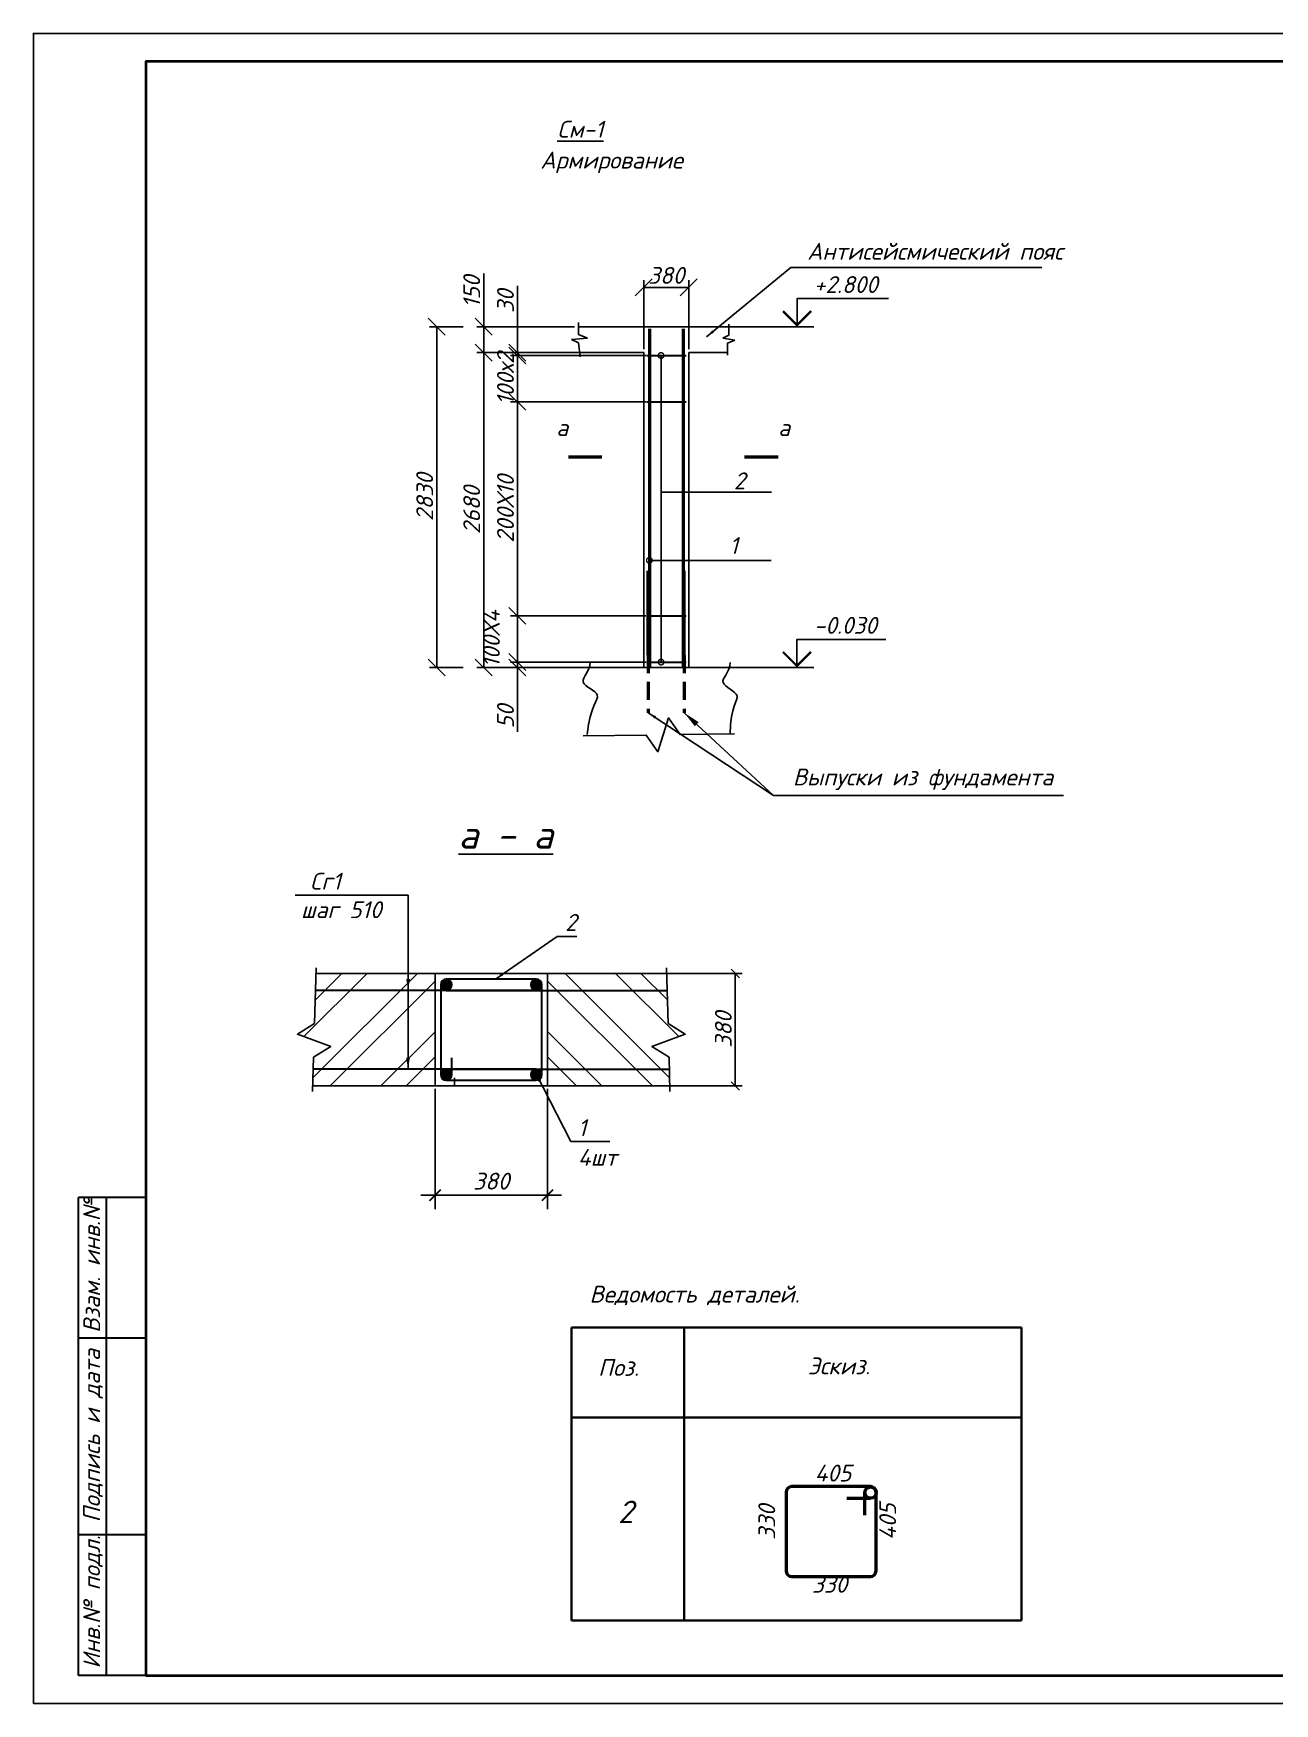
# Model space of a CAD drawing. Extents: x 108150 to 142535, y -18867 to -9422.
# Drawn here: x 136356.3 to 136577, y -16848.3 to -16551.3 of the extents above; entities that cross this region are included whole.
import ezdxf
from ezdxf.enums import TextEntityAlignment as Align

# ---------------------------------------------------------------- set-up
doc = ezdxf.new("R2010")
doc.units = 0
doc.header["$MEASUREMENT"] = 0
doc.header["$PDMODE"] = 32
doc.header["$PDSIZE"] = 0.6
doc.linetypes.add('НЕВИДИМАЯ2', pattern=[4.7625, 3.175, -1.5875])
doc.layers.add('Текст', color=2, linetype='Continuous', lineweight=15)
doc.styles.add('standard 1', font='txt.shx', dxfattribs={"width": 0.7})
doc.styles.add('ГОСТ -3', font='isocpeui.ttf', dxfattribs={"height": 3})
doc.styles.add('ГОСТ2.5', font='isocpeur.ttf', dxfattribs={"oblique": 15, "height": 2.5})
doc.styles.add('ГОСТ3', font='isocpeur.ttf', dxfattribs={"oblique": 15, "height": 3})
doc.styles.add('ГОСТ3.5', font='isocpeur.ttf', dxfattribs={"oblique": 15, "height": 3.5})
doc.dimstyles.new('100', dxfattribs={"dimtxt": 3.5, "dimasz": 2, "dimexe": 2.5, "dimexo": 0.5, "dimgap": 1, "dimtad": 1, "dimdec": 0, "dimlfac": 100, "dimtxsty": 'ГОСТ3.5', "dimblk": 'ARCHTICK', "dimcen": 2.5, "dimdle": 2.5, "dimclrd": 256, "dimclre": 256, "dimclrt": 2, "dimadec": 3, "dimazin": 0, "dimtfac": 1, "dimtdec": 0, "dimtmove": 1, "dimatfit": 3, "dimldrblk": 'DOTSMALL', "dimfxl": 1, "dimlwd": -1, "dimlwe": -1, "dimarcsym": 0})
doc.dimstyles.new('Копия М100', dxfattribs={"dimtxt": 2, "dimasz": 1.5, "dimexe": 1.25, "dimexo": 0.625, "dimtad": 1, "dimdec": 3, "dimlfac": 100, "dimtxsty": 'standard 1', "dimblk": 'OBLIQUE', "dimcen": 2.5, "dimadec": 0, "dimazin": 0, "dimtfac": 1, "dimtdec": 3, "dimtmove": 0, "dimatfit": 3, "dimfxl": 1.25, "dimlwd": -1, "dimlwe": -1, "dimarcsym": 0})
doc.dimstyles.new('Копия М100-А', dxfattribs={"dimtxt": 3, "dimasz": 2, "dimexe": 3, "dimexo": 1, "dimgap": 2, "dimtad": 1, "dimdec": 0, "dimlfac": 100, "dimdsep": 46, "dimtxsty": 'ГОСТ3', "dimblk": 'OBLIQUE', "dimcen": 2.5, "dimdle": 2, "dimclrd": 256, "dimclre": 256, "dimclrt": 256, "dimadec": 0, "dimazin": 0, "dimtfac": 1, "dimtdec": 0, "dimtmove": 1, "dimatfit": 3, "dimfxl": 1, "dimlwd": -1, "dimlwe": -1, "dimarcsym": 0})
doc.dimstyles.new('М 20', dxfattribs={"dimtxt": 2.5, "dimasz": 1.5, "dimexe": 1.25, "dimexo": 0.625, "dimtad": 1, "dimdec": 1, "dimlfac": 20, "dimtxsty": 'ГОСТ2.5', "dimblk": 'OBLIQUE', "dimcen": 2.5, "dimclrd": 256, "dimclre": 256, "dimclrt": 256, "dimadec": 0, "dimazin": 0, "dimtfac": 1, "dimtdec": 1, "dimtmove": 0, "dimatfit": 3, "dimfxl": 1.25, "dimlwd": -1, "dimlwe": -1, "dimarcsym": 0})
doc.dimstyles.new('М50', dxfattribs={"dimtxt": 3, "dimasz": 3, "dimexe": 1.25, "dimexo": 0.625, "dimtad": 1, "dimdec": 1, "dimlfac": 50, "dimtxsty": 'ГОСТ3', "dimblk": 'OBLIQUE', "dimcen": 2.5, "dimclrd": 256, "dimclre": 256, "dimclrt": 256, "dimadec": 0, "dimazin": 0, "dimtfac": 1, "dimtdec": 1, "dimtmove": 0, "dimatfit": 3, "dimfxl": 1, "dimlwd": -1, "dimlwe": -1, "dimarcsym": 0})

# ---------------------------------------------------------------- blocks, each defined once
blk = doc.blocks.new('_Oblique')
at = {"color": 0, "linetype": 'ByBlock', "lineweight": -2}
blk.add_line((-0.5, -0.5), (0.5, 0.5), dxfattribs=at)
blk = doc.blocks.new('_ArchTick')
at = {"color": 0, "linetype": 'ByBlock', "const_width": 0.15}
blk.add_lwpolyline([(-0.5, -0.5), (0.5, 0.5)], dxfattribs=at)
blk = doc.blocks.new('_DotSmall')
at = {"color": 0, "linetype": 'ByBlock', "lineweight": 15, "const_width": 0.5}
blk.add_lwpolyline([(-0.0625, 0, 1), (0.0625, 0, 1)], format="xyb", close=True, dxfattribs=at)
blk = doc.blocks.new('*D2880')
at = {"transparency": 16777216}
for p, q in [((136464.24, -16608.1), (136435.16, -16608.1)), ((136436.41, -16664.1), (136436.41, -16608.1)), ((136464.24, -16664.1), (136435.16, -16664.1))]:
    blk.add_line(p, q, dxfattribs=at)
at = {"layer": 'Defpoints', "color": 0, "lineweight": 0, "transparency": 16777216}
for p in [(136436.41, -16608.1), (136464.86, -16608.1), (136464.86, -16664.1)]:
    blk.add_point(p, dxfattribs=at)
at = {"transparency": 16777216, "xscale": 3, "yscale": 3, "zscale": 3}
for p, rotation in [((136436.41, -16608.1), 90), ((136436.41, -16664.1), 270)]:
    blk.add_blockref('_Oblique', p, dxfattribs=dict(at, rotation=rotation))
at = {"lineweight": 25, "transparency": 16777216, "insert": (136434.28, -16636.1), "char_height": 3, "attachment_point": 5, "rotation": 90, "style": 'ГОСТ -3'}
blk.add_mtext('2680', dxfattribs=at)
blk = doc.blocks.new('*D2881')
at = {"transparency": 16777216}
for p, q in [((136442.4, -16663.13), (136442.4, -16660.13)), ((136465.24, -16663.13), (136441.15, -16663.13)), ((136465.24, -16664.1), (136441.15, -16664.1)), ((136442.4, -16663.13), (136442.4, -16664.1)), ((136442.4, -16664.1), (136442.4, -16675.54))]:
    blk.add_line(p, q, dxfattribs=at)
at = {"layer": 'Defpoints', "color": 0, "lineweight": 0, "transparency": 16777216}
for p in [(136442.4, -16664.1), (136465.86, -16663.13), (136465.86, -16664.1)]:
    blk.add_point(p, dxfattribs=at)
at = {"transparency": 16777216, "xscale": 3, "yscale": 3, "zscale": 3}
for p, rotation in [((136442.4, -16663.13), 270), ((136442.4, -16664.1), 90)]:
    blk.add_blockref('_Oblique', p, dxfattribs=dict(at, rotation=rotation))
at = {"lineweight": 25, "transparency": 16777216, "insert": (136440.28, -16672.82), "char_height": 3, "attachment_point": 5, "rotation": 90, "style": 'ГОСТ -3'}
blk.add_mtext('50', dxfattribs=at)
blk = doc.blocks.new('*D2882')
at = {"transparency": 16777216}
for p, q in [((136465.24, -16654.9), (136441.15, -16654.9)), ((136442.4, -16663.13), (136442.4, -16654.9)), ((136465.24, -16663.13), (136441.15, -16663.13))]:
    blk.add_line(p, q, dxfattribs=at)
at = {"layer": 'Defpoints', "color": 0, "lineweight": 0, "transparency": 16777216}
for p in [(136442.4, -16654.9), (136465.86, -16654.9), (136465.86, -16663.13)]:
    blk.add_point(p, dxfattribs=at)
at = {"transparency": 16777216, "xscale": 3, "yscale": 3, "zscale": 3}
for p, rotation in [((136442.4, -16654.9), 90), ((136442.4, -16663.13), 270)]:
    blk.add_blockref('_Oblique', p, dxfattribs=dict(at, rotation=rotation))
at = {"lineweight": 25, "transparency": 16777216, "insert": (136440.28, -16659.02), "char_height": 3, "attachment_point": 5, "rotation": 90, "style": 'ГОСТ -3'}
blk.add_mtext('100Х4^M\\P', dxfattribs=at)
blk = doc.blocks.new('*D2883')
at = {"transparency": 16777216}
for p, q in [((136465.24, -16616.85), (136441.15, -16616.85)), ((136442.4, -16654.9), (136442.4, -16616.85)), ((136464.71, -16654.9), (136441.15, -16654.9))]:
    blk.add_line(p, q, dxfattribs=at)
at = {"layer": 'Defpoints', "color": 0, "lineweight": 0, "transparency": 16777216}
for p in [(136442.4, -16616.85), (136465.86, -16616.85), (136465.33, -16654.9)]:
    blk.add_point(p, dxfattribs=at)
at = {"transparency": 16777216, "xscale": 3, "yscale": 3, "zscale": 3}
for p, rotation in [((136442.4, -16616.85), 90), ((136442.4, -16654.9), 270)]:
    blk.add_blockref('_Oblique', p, dxfattribs=dict(at, rotation=rotation))
at = {"lineweight": 25, "transparency": 16777216, "insert": (136440.28, -16635.88), "char_height": 3, "attachment_point": 5, "rotation": 90, "style": 'ГОСТ -3'}
blk.add_mtext('200Х10', dxfattribs=at)
blk = doc.blocks.new('*D2715')
at = {"transparency": 16777216}
for p, q in [((136442.4, -16608.1), (136442.4, -16596.25)), ((136441.78, -16608.1), (136441.15, -16608.1)), ((136442.4, -16608.62), (136442.4, -16608.1)), ((136441.78, -16608.62), (136441.15, -16608.62)), ((136442.4, -16608.62), (136442.4, -16611.62))]:
    blk.add_line(p, q, dxfattribs=at)
at = {"layer": 'Defpoints', "color": 0, "lineweight": 0, "transparency": 16777216}
for p in [(136442.4, -16608.1), (136442.4, -16608.1), (136442.4, -16608.62)]:
    blk.add_point(p, dxfattribs=at)
at = {"transparency": 16777216, "xscale": 3, "yscale": 3, "zscale": 3}
for p, rotation in [((136442.4, -16608.1), 270), ((136442.4, -16608.62), 90)]:
    blk.add_blockref('_Oblique', p, dxfattribs=dict(at, rotation=rotation))
at = {"lineweight": 25, "transparency": 16777216, "insert": (136440.28, -16598.97), "char_height": 3, "attachment_point": 5, "rotation": 90, "style": 'ГОСТ -3'}
blk.add_mtext('30', dxfattribs=at)
blk = doc.blocks.new('*D2884')
at = {"transparency": 16777216}
for p, q in [((136465.24, -16608.62), (136441.15, -16608.62)), ((136442.4, -16616.85), (136442.4, -16608.62)), ((136465.24, -16616.85), (136441.15, -16616.85))]:
    blk.add_line(p, q, dxfattribs=at)
at = {"layer": 'Defpoints', "color": 0, "lineweight": 0, "transparency": 16777216}
for p in [(136442.4, -16608.62), (136465.86, -16608.62), (136465.86, -16616.85)]:
    blk.add_point(p, dxfattribs=at)
at = {"transparency": 16777216, "xscale": 3, "yscale": 3, "zscale": 3}
for p, rotation in [((136442.4, -16608.62), 90), ((136442.4, -16616.85), 270)]:
    blk.add_blockref('_Oblique', p, dxfattribs=dict(at, rotation=rotation))
at = {"lineweight": 25, "transparency": 16777216, "insert": (136440.28, -16612.74), "char_height": 3, "attachment_point": 5, "rotation": 90, "style": 'ГОСТ -3'}
blk.add_mtext('100х2', dxfattribs=at)
blk = doc.blocks.new('*D2716')
at = {"transparency": 16777216}
for p, q in [((136468.39, -16718.5), (136482.39, -16718.5)), ((136481.14, -16738.5), (136481.14, -16718.5)), ((136464.64, -16738.5), (136482.39, -16738.5))]:
    blk.add_line(p, q, dxfattribs=at)
at = {"layer": 'Defpoints', "color": 0, "lineweight": 0, "transparency": 16777216}
for p in [(136467.76, -16718.5), (136481.14, -16718.5), (136464.01, -16738.5)]:
    blk.add_point(p, dxfattribs=at)
at = {"transparency": 16777216, "xscale": 1.5, "yscale": 1.5, "zscale": 1.5}
for p, rotation in [((136481.14, -16718.5), 90), ((136481.14, -16738.5), 270)]:
    blk.add_blockref('_Oblique', p, dxfattribs=dict(at, rotation=rotation))
at = {"lineweight": 25, "transparency": 16777216, "insert": (136479.02, -16728.5), "char_height": 3, "attachment_point": 5, "rotation": 90, "style": 'ГОСТ -3'}
blk.add_mtext('380', dxfattribs=at)
blk = doc.blocks.new('*D2885')
at = {"transparency": 16777216}
for p, q in [((136464.86, -16607.47), (136464.86, -16595.24)), ((136472.86, -16607.47), (136472.86, -16595.24)), ((136464.86, -16596.49), (136472.86, -16596.49))]:
    blk.add_line(p, q, dxfattribs=at)
at = {"layer": 'Defpoints', "color": 0, "lineweight": 0, "transparency": 16777216}
for p in [(136472.86, -16596.49), (136464.86, -16608.1), (136472.86, -16608.1)]:
    blk.add_point(p, dxfattribs=at)
at = {"transparency": 16777216, "xscale": 3, "yscale": 3, "zscale": 3, "rotation": 180}
blk.add_blockref('_Oblique', (136464.86, -16596.49), dxfattribs=at)
at = {"transparency": 16777216, "xscale": 3, "yscale": 3, "zscale": 3}
blk.add_blockref('_Oblique', (136472.86, -16596.49), dxfattribs=at)
at = {"lineweight": 25, "transparency": 16777216, "insert": (136468.86, -16594.36), "char_height": 3, "attachment_point": 5, "style": 'ГОСТ -3'}
blk.add_mtext('380', dxfattribs=at)
blk = doc.blocks.new('*D2717')
at = {"transparency": 16777216}
for p, q in [((136436.41, -16603.5), (136436.41, -16594.05)), ((136452.57, -16603.5), (136435.16, -16603.5)), ((136436.41, -16608.1), (136436.41, -16603.5)), ((136441.78, -16608.1), (136435.16, -16608.1))]:
    blk.add_line(p, q, dxfattribs=at)
at = {"layer": 'Defpoints', "color": 0, "lineweight": 0, "transparency": 16777216}
for p in [(136436.41, -16603.5), (136453.2, -16603.5), (136442.4, -16608.1)]:
    blk.add_point(p, dxfattribs=at)
at = {"transparency": 16777216, "xscale": 3, "yscale": 3, "zscale": 3}
for p, rotation in [((136436.41, -16603.5), 90), ((136436.41, -16608.1), 270)]:
    blk.add_blockref('_Oblique', p, dxfattribs=dict(at, rotation=rotation))
at = {"lineweight": 25, "transparency": 16777216, "insert": (136434.28, -16597.27), "char_height": 3, "attachment_point": 5, "rotation": 90, "style": 'ГОСТ -3'}
blk.add_mtext('150', dxfattribs=at)
blk = doc.blocks.new('*D2718')
at = {"ltscale": 0.5, "transparency": 16777216}
for p, q in [((136432.78, -16603.5), (136426.8, -16603.5)), ((136428.05, -16664.1), (136428.05, -16603.5)), ((136432.78, -16664.1), (136426.8, -16664.1))]:
    blk.add_line(p, q, dxfattribs=at)
at = {"layer": 'Defpoints', "color": 0, "lineweight": 0, "ltscale": 0.5, "transparency": 16777216}
for p in [(136428.05, -16603.5), (136433.41, -16603.5), (136433.41, -16664.1)]:
    blk.add_point(p, dxfattribs=at)
at = {"ltscale": 0.5, "transparency": 16777216, "xscale": 3, "yscale": 3, "zscale": 3}
for p, rotation in [((136428.05, -16603.5), 90), ((136428.05, -16664.1), 270)]:
    blk.add_blockref('_Oblique', p, dxfattribs=dict(at, rotation=rotation))
at = {"lineweight": -3, "ltscale": 0.5, "transparency": 16777216, "insert": (136425.92, -16633.8), "char_height": 3, "attachment_point": 5, "rotation": 90, "style": 'ГОСТ -3'}
blk.add_mtext('2830', dxfattribs=at)
blk = doc.blocks.new('*D2886')
at = {"ltscale": 0.5, "transparency": 16777216}
for p, q in [((136427.76, -16739), (136427.76, -16760.43)), ((136447.76, -16739), (136447.76, -16760.43)), ((136425.26, -16757.93), (136450.26, -16757.93))]:
    blk.add_line(p, q, dxfattribs=at)
at = {"layer": 'Defpoints', "color": 0, "lineweight": 0, "ltscale": 0.5, "transparency": 16777216}
for p in [(136427.76, -16738.5), (136447.76, -16738.5), (136447.76, -16757.93)]:
    blk.add_point(p, dxfattribs=at)
at = {"ltscale": 0.5, "transparency": 16777216, "xscale": 2, "yscale": 2, "zscale": 2, "rotation": 180}
blk.add_blockref('_ArchTick', (136427.76, -16757.93), dxfattribs=at)
at = {"ltscale": 0.5, "transparency": 16777216, "xscale": 2, "yscale": 2, "zscale": 2}
blk.add_blockref('_ArchTick', (136447.76, -16757.93), dxfattribs=at)
at = {"color": 2, "lineweight": 25, "ltscale": 0.5, "transparency": 16777216, "insert": (136437.76, -16755.43), "char_height": 3, "attachment_point": 5, "style": 'ГОСТ -3'}
blk.add_mtext('380', dxfattribs=at)
blk = doc.blocks.new('A$C26a969c5')
at = {"color": 7, "lineweight": 30, "ltscale": 100}
for p, q in [((12.75, 85), (0.75, 85)), ((0.75, 0), (0.75, 85)), ((5.75, 0), (5.75, 85)), ((12.75, 60), (0.75, 60)), ((12.75, 25), (0.75, 25)), ((12.75, 0), (0.75, 0))]:
    blk.add_line(p, q, dxfattribs=at)
at = {"layer": 'Текст', "color": 7, "char_height": 3, "attachment_point": 1, "rotation": 90, "style": 'ГОСТ2.5'}
for s, insert, width in [('{\\fISOCPEUR|b0|i1|c204|p34;\\Q0;Взам. инв.№}', (1.61, 60.93), 27.4092), ('{\\fISOCPEUR|b0|i1|c204|p34;\\Q0;Подпись и дата}', (1.61, 27.23), 34.1663), ('{\\fISOCPEUR|b0|i1|c204|p34;\\Q0;Инв.№ подл.}', (1.61, 1.24), 27.4092)]:
    blk.add_mtext(s, dxfattribs=dict(at, insert=insert, width=width))

msp = doc.modelspace()

# ---------------------------------------------------------------- hatches: boundary and pattern name
at = {"lineweight": 25, "ltscale": 0.5}
h = msp.add_hatch(dxfattribs=at)
h.set_pattern_fill('ANSI32', style=0)
h.set_pattern_definition([(45, (71331.082, 13248.438), (-6.7351921, 6.7351921), []), (45, (71335.572, 13248.438), (-6.7351921, 6.7351921), [])])
h.paths.add_polyline_path([(136427.7611, -16723.3828), (136427.7611, -16718.5006), (136406.5817, -16718.5006), (136406.4443, -16723.3828)])
h.paths.add_polyline_path([(136406.4443, -16723.3828), (136406.3314, -16727.3952), (136403.2764, -16729.31), (136409.2177, -16731.478), (136406.4274, -16733.2269), (136427.7611, -16733.2269), (136427.7611, -16723.3828)])
h.paths.add_polyline_path([(136406.4274, -16733.2269), (136406.1627, -16733.3928), (136406.019, -16738.5006), (136427.7611, -16738.5006), (136427.7611, -16733.2269)])
at = {"lineweight": 25}
for points in [[(136430.7611, -16720.5006, 1), (136428.7611, -16720.5006, 1)], [(136446.7611, -16720.5006, 1), (136444.7611, -16720.5006, 1)], [(136430.7611, -16736.5006, 1), (136428.7611, -16736.5006, 1)], [(136446.7611, -16736.5006, 1), (136444.7611, -16736.5006, 1)]]:
    msp.add_hatch(color=7, dxfattribs=at).paths.add_polyline_path(points)
at = {"lineweight": 25, "ltscale": 0.5}
h = msp.add_hatch(dxfattribs=at)
h.set_pattern_fill('ANSI32', style=0)
h.set_pattern_definition([(135, (201544.441, 13248.438), (6.7351921, 6.7351921), []), (135, (201539.9505, 13248.438), (6.7351921, 6.7351921), [])])
h.paths.add_polyline_path([(136447.7611, -16723.3828), (136447.7611, -16718.5006), (136468.9405, -16718.5006), (136469.0779, -16723.3828)])
h.paths.add_polyline_path([(136469.0779, -16723.3828), (136469.1908, -16727.3952), (136472.2458, -16729.31), (136466.3045, -16731.478), (136469.0948, -16733.2269), (136447.7611, -16733.2269), (136447.7611, -16723.3828)])
h.paths.add_polyline_path([(136469.0948, -16733.2269), (136469.3595, -16733.3928), (136469.5032, -16738.5006), (136447.7611, -16738.5006), (136447.7611, -16733.2269)])

# ---------------------------------------------------------------- linework, layer by layer
at = {"color": 7, "lineweight": 25}
for p, q in [((136472.8639, -16603.4968, -754.4947), (136453.1999, -16603.4968, -754.4947)), ((136453.2529, -16602.7365, -754.4947), (136453.2529, -16604.8696, -754.4947)), ((136453.2529, -16604.8696, -754.4947), (136454.8632, -16605.5059, -754.4947)), ((136491.9465, -16603.4968, -754.4947), (136472.8639, -16603.4968, -754.4947)), ((136480.0017, -16605.0166, -754.4947), (136478.901, -16605.5549, -754.4947)), ((136479.9783, -16603.0506, -754.4947), (136480.0017, -16605.0166, -754.4947)), ((136489.6239, -16603.4968, -754.4947), (136495.1239, -16603.4968, -754.4947)), ((136454.8632, -16605.5059, -754.4947), (136452.0172, -16605.7678, -754.4947)), ((136452.0172, -16605.7678, -754.4947), (136453.2904, -16606.3292, -754.4947)), ((136464.8639, -16608.0968, -754.4947), (136453.1999, -16608.0968, -754.4947)), ((136453.2904, -16606.3292, -754.4947), (136453.5525, -16608.874, -754.4947)), ((136464.8639, -16608.0968, -754.4947), (136464.8639, -16664.0968, -754.4947)), ((136472.8639, -16608.0968, -754.4947), (136472.8639, -16664.0968, -754.4947)), ((136479.8572, -16608.0968, -754.4947), (136472.8639, -16608.0968, -754.4947)), ((136478.901, -16605.5549, -754.4947), (136481.079, -16605.8826, -754.4947)), ((136479.7676, -16606.4209, -754.4947), (136479.7441, -16608.5741, -754.4947)), ((136481.079, -16605.8826, -754.4947), (136479.7676, -16606.4209, -754.4947)), ((136489.61, -16664.0968, -754.4947), (136453.4177, -16664.0968, -754.4947)), ((136489.61, -16664.0968, -754.4947), (136495.11, -16664.0968, -754.4947)), ((136539.4999, -16686.8672, -754.4947), (136487.9562, -16686.8672, -754.4947)), ((136427.7611, -16718.5006, -754.4947), (136406.5817, -16718.5006, -754.4947)), ((136447.7611, -16718.5006, -754.4947), (136468.9405, -16718.5006, -754.4947)), ((136427.7611, -16738.5006, -754.4947), (136406.019, -16738.5006, -754.4947)), ((136431.2242, -16737.0621, -754.4947), (136431.2242, -16738.5006, -754.4947)), ((136447.7611, -16738.5006, -754.4947), (136469.5032, -16738.5006, -754.4947))]:
    msp.add_line(p, q, dxfattribs=at)
at = {"color": 7, "lineweight": 50}
for p, q in [((136465.8639, -16603.8742, -754.4947), (136465.8639, -16664.0968, -754.4947)), ((136471.8639, -16603.8465, -754.4947), (136471.8639, -16664.0968, -754.4947)), ((136465.678, -16661.8968, -754.4947), (136465.678, -16646.8968, -754.4947)), ((136472.0816, -16661.8968, -754.4947), (136472.0816, -16646.8968, -754.4947)), ((136500.9513, -16811.7988, -754.4947), (136505.1932, -16811.7988, -754.4947)), ((136504.1932, -16814.7988, -754.4947), (136504.1932, -16810.7988, -754.4947))]:
    msp.add_line(p, q, dxfattribs=at)
at = {"color": 7, "lineweight": 30}
for p, q in [((136465.3345, -16608.6169, -754.4947), (136472.4329, -16608.6169, -754.4947)), ((136465.3345, -16616.8538, -754.4947), (136472.4329, -16616.8538, -754.4947)), ((136465.3345, -16654.8968, -754.4947), (136472.4329, -16654.8968, -754.4947)), ((136465.3345, -16663.1337, -754.4947), (136472.4329, -16663.1337, -754.4947)), ((136445.7611, -16721.5006, -754.4947), (136406.4443, -16721.5006, -754.4947)), ((136429.7611, -16721.5006, -754.4947), (136469.0779, -16721.5006, -754.4947)), ((136445.7611, -16735.5006, -754.4947), (136406.1034, -16735.5006, -754.4947)), ((136429.7611, -16735.5006, -754.4947), (136432.7611, -16735.5006, -754.4947)), ((136429.7611, -16735.5006, -754.4947), (136469.4188, -16735.5006, -754.4947)), ((136430.7611, -16736.5006, -754.4947), (136430.7611, -16733.5006, -754.4947))]:
    msp.add_line(p, q, dxfattribs=at)
at = {"color": 7, "linetype": 'НЕВИДИМАЯ2', "lineweight": 50}
for p, q in [((136465.678, -16661.8968, -754.4947), (136465.678, -16672.1385, -754.4947)), ((136472.0816, -16661.8968, -754.4947), (136472.0816, -16672.1385, -754.4947))]:
    msp.add_line(p, q, dxfattribs=at)
at = {"color": 116, "lineweight": 25}
msp.add_line((136422.9676, -16704.6039, -754.4947), (136402.8632, -16704.584, -754.4947), dxfattribs=at)
at = {"color": 7, "lineweight": 35}
for p, q in [((136452.0385, -16781.4845, -754.4947), (136532.0385, -16781.4845, -754.4947)), ((136452.0385, -16781.4845, -754.4947), (136452.0385, -16833.5726, -754.4947)), ((136472.0385, -16781.4845, -754.4947), (136472.0385, -16833.5726, -754.4947)), ((136532.0385, -16781.4845, -754.4947), (136532.0385, -16833.5726, -754.4947)), ((136452.0385, -16797.4845, -754.4947), (136532.0385, -16797.4845, -754.4947)), ((136452.0385, -16833.5726, -754.4947), (136532.0385, -16833.5726, -754.4947))]:
    msp.add_line(p, q, dxfattribs=at)
at = {"color": 7, "lineweight": 25, "elevation": -754.4947}
for points in [[(136356.3475, -16848.334), (136776.3475, -16848.334), (136776.3475, -16551.334), (136356.3475, -16551.334)], [(136447.7611, -16738.5006), (136447.7611, -16718.5006), (136427.7611, -16718.5006), (136427.7611, -16738.5006)], [(136447.7611, -16718.5006), (136447.7611, -16738.5006), (136427.7611, -16738.5006), (136427.7611, -16718.5006)]]:
    msp.add_lwpolyline(points, close=True, dxfattribs=at)
at = {"color": 7, "lineweight": 40, "elevation": -754.4947}
msp.add_lwpolyline([(136376.3475, -16843.334), (136771.3475, -16843.334), (136771.3475, -16556.334), (136376.3475, -16556.334)], close=True, dxfattribs=at)
at = {"color": 7, "lineweight": 25, "elevation": -754.4947}
for points in [[(136492.1239, -16603.4968), (136492.1239, -16598.4968), (136508.3811, -16598.4968)], [(136492.11, -16664.0968), (136492.11, -16659.0968), (136507.91, -16659.0968)]]:
    msp.add_lwpolyline(points, dxfattribs=at)
at = {"color": 7, "lineweight": 25, "const_width": 0.4, "elevation": -754.4947}
for points in [[(136489.6239, -16600.714), (136492.1239, -16603.214), (136494.6239, -16600.714)], [(136489.61, -16661.314), (136492.11, -16663.814), (136494.61, -16661.314)]]:
    msp.add_lwpolyline(points, dxfattribs=at)
at = {"color": 7, "lineweight": 25, "elevation": -754.4947}
for points in [[(136457.4315, -16626.6507, 0.6, 0.6, 0), (136451.4315, -16626.6507, 0.6, 0.6, 0), (136453.4315, -16626.6507, 0, 0.8, 0), (136453.4315, -16619.6507, 0, 0, 0), (136453.4315, -16616.6507, 0, 0, 0)], [(136482.7712, -16626.6507, 0.6, 0.6, 0), (136488.7712, -16626.6507, 0.6, 0.6, 0), (136486.7712, -16626.6507, 0, 0.8, 0), (136486.7712, -16619.6507, 0, 0, 0), (136486.7712, -16616.6507, 0, 0, 0)]]:
    msp.add_lwpolyline(points, format="xyseb", dxfattribs=at)
at = {"color": 7, "lineweight": 25}
for points in [[(136455.3547, -16663.0968), (136455.2907, -16663.7179), (136455.1242, -16664.2758), (136454.8932, -16664.7773), (136454.6359, -16665.2292), (136454.3903, -16665.6383), (136454.1945, -16666.0114), (136454.0866, -16666.3553), (136454.1047, -16666.6767), (136454.2736, -16666.9821), (136454.5656, -16667.2757), (136454.9396, -16667.5615), (136455.3547, -16667.8434), (136455.7697, -16668.1253), (136456.1437, -16668.4111), (136456.4357, -16668.7047), (136456.6047, -16669.0101), (136456.6216, -16669.3382), (136456.506, -16669.7286), (136456.2892, -16670.2281), (136456.0028, -16670.8835), (136455.6781, -16671.7413), (136455.3466, -16672.8484), (136455.0399, -16674.2515), (136454.7894, -16675.9972)], [(136480.2222, -16663.1967), (136480.1582, -16663.8178), (136479.9917, -16664.3758), (136479.7608, -16664.8773), (136479.5034, -16665.3292), (136479.2578, -16665.7383), (136479.062, -16666.1114), (136478.9541, -16666.4552), (136478.9722, -16666.7767), (136479.1411, -16667.082), (136479.4331, -16667.3756), (136479.8071, -16667.6614), (136480.2222, -16667.9433), (136480.6372, -16668.2252), (136481.0112, -16668.511), (136481.3032, -16668.8047), (136481.4722, -16669.11), (136481.4903, -16669.4378), (136481.3828, -16669.8258), (136481.1883, -16670.3189), (136480.945, -16670.9615), (136480.6915, -16671.7986), (136480.4663, -16672.8746), (136480.3079, -16674.2343), (136480.2546, -16675.9223)], [(136405.9908, -16739.5002), (136406.1627, -16733.3928), (136409.2177, -16731.478), (136403.2764, -16729.31), (136406.3314, -16727.3952), (136406.6098, -16717.501)], [(136469.5314, -16739.5002), (136469.3595, -16733.3928), (136466.3045, -16731.478), (136472.2458, -16729.31), (136469.1908, -16727.3952), (136468.9124, -16717.501)]]:
    msp.add_lwpolyline(points, dxfattribs=at)
at = {"color": 7, "lineweight": -3}
msp.add_lwpolyline([(136454.1085, -16676.2385), (136465.3124, -16676.103), (136467.3485, -16679.0786), (136469.2758, -16673.0549), (136471.3119, -16676.0305), (136481.0079, -16675.9132)], dxfattribs=at)
at = {"color": 7, "lineweight": 30, "elevation": -754.4947}
msp.add_lwpolyline([(136446.7611, -16736.5006), (136446.7611, -16720.5006, 0.41421356), (136445.7611, -16719.5006), (136429.7611, -16719.5006, 0.41421356), (136428.7611, -16720.5006), (136428.7611, -16736.5006, 0.41421356), (136429.7611, -16737.5006), (136445.7611, -16737.5006, 0.41421356)], format="xyb", close=True, dxfattribs=at)
at = {"color": 7, "lineweight": 50, "elevation": -754.4947}
msp.add_lwpolyline([(136491.1755, -16825.7452), (136505.1755, -16825.7452, 0.41421356), (136506.1755, -16824.7452), (136506.1755, -16810.7452, 0.41421356), (136505.1755, -16809.7452), (136491.1755, -16809.7452, 0.41421356), (136490.1755, -16810.7452), (136490.1755, -16824.7452, 0.41421356)], format="xyb", close=True, dxfattribs=at)
at = {"color": 7, "lineweight": 25}
for centre in [(136429.7611, -16720.5006, -754.4947), (136445.7611, -16720.5006, -754.4947), (136429.7611, -16736.5006, -754.4947), (136445.7611, -16736.5006, -754.4947)]:
    msp.add_circle(centre, 1, dxfattribs=at)
at = {"color": 7, "lineweight": 50}
msp.add_circle((136505.1932, -16810.7988, -754.4947), 1, dxfattribs=at)

# ---------------------------------------------------------------- block references
at = {"color": 7, "lineweight": 25, "ltscale": 100}
msp.add_blockref('A$C26a969c5', (136363.5994, -16843.3339, -754.4947), dxfattribs=at)

# ---------------------------------------------------------------- texts
at = {"color": 7, "style": 'ГОСТ -3'}
for s, p in [('%%UСм-1', (136449.4959, -16569.8738, -754.4947)), ('Армирование', (136446.4846, -16575.3729, -754.4947)), ('2', (136480.8804, -16632.397, -754.4947)), ('1', (136480.1118, -16643.9031, -754.4947)), ('2', (136450.8902, -16710.9297, -754.4947)), ('1', (136453.157, -16747.4107, -754.4947)), ('4шт', (136453.157, -16752.6954, -754.4947))]:
    msp.add_text(s, height=3, dxfattribs=at).set_placement(p)
at = {"color": 7, "lineweight": 25, "style": 'ГОСТ -3'}
for s, p in [('Антисейсмический пояс', (136493.9192, -16591.5894, -754.4947)), ('+2.800', (136495.1239, -16597.4968, -754.4947)), ('а', (136488.7712, -16622.9264, -754.4947)), ('-0.030', (136495.11, -16658.0968, -754.4947)), ('Выпуски из фундамента', (136491.3861, -16685.0617, -754.4947)), ('Сг1', (136405.5323, -16703.5959, -754.4947)), ('шаг 510', (136403.919, -16708.6596, -754.4947))]:
    msp.add_text(s, height=3, dxfattribs=at).set_placement(p)
msp.add_text('а', height=3, dxfattribs=at).set_placement((136451.4315, -16622.9264, -754.4947), align=Align.RIGHT)
msp.add_text('%%uа - а', height=5, dxfattribs=at).set_placement((136440.33, -16696.3029, -754.4947), align=Align.CENTER)
at = {"color": 7, "linetype": 'Continuous', "lineweight": 25, "style": 'ГОСТ -3'}
for s, height, p in [('Ведомость деталей.', 3, (136455.2252, -16777.0224, -754.4947)), ('Поз.', 3, (136456.7527, -16790.0642, -754.4947)), ('Эскиз.', 3, (136494.029, -16789.7821, -754.4947)), ('405', 3, (136495.2676, -16808.8426, -754.4947)), ('2', 4, (136460.287, -16816.2475, -754.4947)), ('330', 3, (136494.7575, -16828.6207, -754.4947))]:
    msp.add_text(s, height=height, dxfattribs=at).set_placement(p)
for s, p in [('330', (136488.2414, -16819.2287, -754.4947)), ('405', (136509.7405, -16819.2287, -754.4947))]:
    msp.add_text(s, height=3, rotation=90, dxfattribs=at).set_placement(p)

# ---------------------------------------------------------------- dimensions: what is measured, and where the dimension line sits
at = {"color": 7, "lineweight": 25}
dim = msp.add_linear_dim(base=(136472.8639, -16596.4896, -754.4947), p1=(136464.8639, -16608.0968, -754.4947), p2=(136472.8639, -16608.0968, -754.4947), text='380', dimstyle='М50', override={"dimtxsty": 'ГОСТ -3'}, dxfattribs=at)
dim.commit()
dim.dimension.update_dxf_attribs({"geometry": '*D2885', "text_midpoint": (136468.8639, -16594.3646, -754.4947)})
for base, p1, p2, text, dimstyle, override, picture, middle in [((136436.4076, -16603.4968, -754.4947), (136442.4008, -16608.0968, -754.4947), (136453.1999, -16603.4968, -754.4947), '150', 'М50', {"dimtxsty": 'ГОСТ -3'}, '*D2717', (136434.2826, -16597.2741, -754.4947)), ((136436.4076, -16608.0968, -754.4947), (136464.8639, -16664.0968, -754.4947), (136464.8639, -16608.0968, -754.4947), '2680', 'М50', {"dimtxsty": 'ГОСТ -3'}, '*D2880', (136434.2826, -16636.0968, -754.4947)), ((136442.4008, -16616.8538, -754.4947), (136465.3345, -16654.8968, -754.4947), (136465.8639, -16616.8538, -754.4947), '200Х10', 'М50', {"dimtxsty": 'ГОСТ -3'}, '*D2883', (136440.2758, -16635.8753, -754.4947)), ((136442.4008, -16664.0968, -754.4947), (136465.8639, -16663.1337, -754.4947), (136465.8639, -16664.0968, -754.4947), '50', 'М50', {"dimtxsty": 'ГОСТ -3'}, '*D2881', (136440.2758, -16672.8207, -754.4947)), ((136481.1447, -16718.5006, -754.4947), (136464.0111, -16738.5006, -754.4947), (136467.7611, -16718.5006, -754.4947), '380', 'М 20', {"dimscale": 1, "dimtxsty": 'ГОСТ -3'}, '*D2716', (136479.0197, -16728.5006, -754.4947))]:
    dim = msp.add_linear_dim(base=base, p1=p1, p2=p2, angle=90, text=text, dimstyle=dimstyle, override=override, dxfattribs=at)
    dim.commit()
    dim.dimension.update_dxf_attribs({"geometry": picture, "text_midpoint": middle})
for base, p1, p2, text, picture, middle in [((136442.4008, -16608.0968, -754.4947), (136442.4008, -16608.6169, -754.4947), (136442.4008, -16608.0968, -754.4947), '30', '*D2715', (136442.4008, -16598.9699, -754.4947)), ((136442.4008, -16608.6169, -754.4947), (136465.8639, -16616.8538, -754.4947), (136465.8639, -16608.6169, -754.4947), '100х2', '*D2884', (136442.4008, -16612.7354, -754.4947)), ((136442.4008, -16654.8968, -754.4947), (136465.8639, -16663.1337, -754.4947), (136465.8639, -16654.8968, -754.4947), '100Х4^M\\P', '*D2882', (136442.4008, -16659.0153, -754.4947))]:
    dim = msp.add_linear_dim(base=base, p1=p1, p2=p2, angle=90, text=text, dimstyle='М50', override={"dimtxsty": 'ГОСТ -3'}, dxfattribs=at)
    dim.commit()
    dim.dimension.update_dxf_attribs({"geometry": picture, "text_midpoint": middle, "dimtype": 160})
at = {"color": 7, "lineweight": -3, "ltscale": 0.5}
dim = msp.add_linear_dim(base=(136428.0495, -16603.4968, -754.4947), p1=(136433.4076, -16664.0968, -754.4947), p2=(136433.4076, -16603.4968, -754.4947), angle=90, text='2830', dimstyle='М50', override={"dimtxsty": 'ГОСТ -3'}, dxfattribs=at)
dim.commit()
dim.dimension.update_dxf_attribs({"geometry": '*D2718', "text_midpoint": (136425.9245, -16633.7968, -754.4947)})
at = {"color": 7, "lineweight": 25, "ltscale": 0.5}
dim = msp.add_linear_dim(base=(136447.7611, -16757.9283, -754.4947), p1=(136427.7611, -16738.5006, -754.4947), p2=(136447.7611, -16738.5006, -754.4947), text='380', dimstyle='100', override={"dimtxsty": 'ГОСТ -3', "dimfxl": 1.25}, dxfattribs=at)
dim.commit()
dim.dimension.update_dxf_attribs({"geometry": '*D2886', "text_midpoint": (136437.7611, -16755.4283, -754.4947)})

# ---------------------------------------------------------------- leaders
at = {"color": 7, "lineweight": -3}
for points, dimstyle, override in [([(136476.0249, -16605.2972, -754.4947), (136490.9927, -16592.965, -754.4947), (136535.6192, -16592.965, -754.4947)], 'Копия М100', {"dimgap": 0.625, "dimtad": 0, "dimtxsty": 'ГОСТ -3', "dimarcsym": 1}), ([(136422.9524, -16735.5006, -754.4947), (136422.9676, -16704.6039, -754.4947)], 'Копия М100-А', {"dimgap": 2, "dimtad": 0, "dimtxsty": 'ГОСТ -3', "dimfxl": 1.25}), ([(136422.9676, -16721.5006, -754.4947), (136422.9657, -16708.5095, -754.4947)], 'Копия М100-А', {"dimgap": 2, "dimtad": 0, "dimtxsty": 'ГОСТ -3', "dimfxl": 1.25}), ([(136445.7269, -16736.3443, -754.4947), (136451.9129, -16748.3924, -754.4947), (136458.8172, -16748.3924, -754.4947)], 'Копия М100', {"dimgap": 0.625, "dimtad": 0, "dimtxsty": 'ГОСТ -3', "dimarcsym": 1})]:
    msp.add_leader(points, dimstyle=dimstyle, override=override, dxfattribs=at)
at = {"color": 7, "lineweight": 25, "ltscale": 0.5}
for points in [[(136467.947, -16608.6169, -754.4947), (136467.947, -16660.8968, -754.4947)], [(136467.947, -16663.1337, -754.4947), (136467.947, -16632.8845, -754.4947), (136487.6047, -16632.8845, -754.4947)], [(136465.8639, -16645.0432, -754.4947), (136487.1951, -16645.0432, -754.4947), (136487.4952, -16645.0432, -754.4947)]]:
    msp.add_leader(points, dimstyle='100', override={"dimtad": 0, "dimtxsty": 'ГОСТ -3', "dimfxl": 1.25}, dxfattribs=at)
at = {"color": 7, "lineweight": 25}
for points, dimstyle, override in [([(136465.678, -16672.1385, -754.4947), (136487.9562, -16686.8672, -754.4947)], 'М 20', {"dimscale": 1, "dimtad": 0, "dimtxsty": 'ГОСТ -3'}), ([(136472.0816, -16672.1385, -754.4947), (136487.9562, -16686.8672, -754.4947)], 'М50', {"dimgap": 0.625, "dimtad": 0, "dimtxsty": 'ГОСТ -3'}), ([(136438.5007, -16719.5006, -754.4947), (136449.4514, -16711.9087, -754.4947), (136452.9557, -16711.9019, -754.4947)], 'М 20', {"dimscale": 1, "dimtad": 0, "dimtxsty": 'ГОСТ -3'})]:
    msp.add_leader(points, dimstyle=dimstyle, override=override, dxfattribs=at)

doc.saveas('drawing.dxf')
